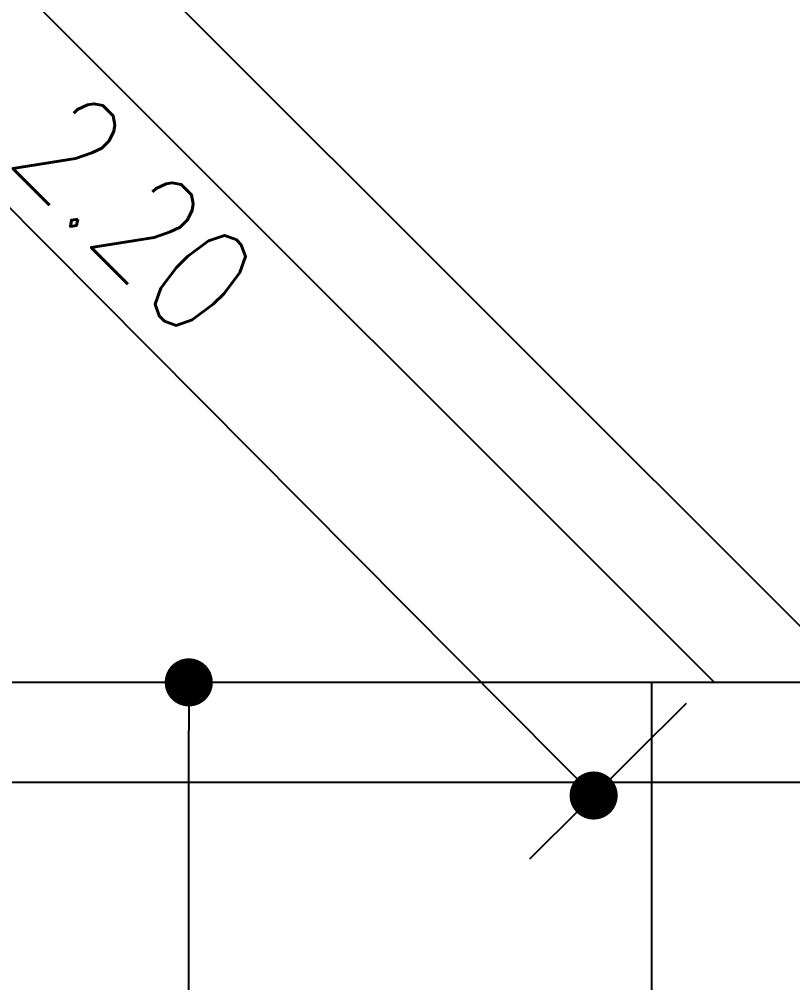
# Model space of a CAD drawing. Header units: millimetres. Extents: x 28448 to 57563, y -116865 to -58388.
# Drawn here: x 28800.235 to 28801.393, y -58461.524 to -58460.081 of the extents above; entities that cross this region are included whole.
import ezdxf

# ---------------------------------------------------------------- set-up
doc = ezdxf.new("R2010")
doc.units = ezdxf.units.MM
doc.header["$PDMODE"] = 35
doc.header["$PDSIZE"] = 0.5
doc.layers.get('DEFPOINTS').update_dxf_attribs({"color": 252, "lineweight": 5})
doc.layers.add('Proyecto de Pavimento', color=4, linetype='Continuous')
doc.styles.add('Angosta', font='romans.shx', dxfattribs={"width": 0.8})
doc.dimstyles.new('JC_1@100', dxfattribs={"dimscale": 0.9, "dimtxt": 0.18, "dimasz": 0.08, "dimexe": 0.15, "dimexo": 0.05, "dimgap": 0.05, "dimtad": 1, "dimzin": 1, "dimdsep": 46, "dimtxsty": 'Angosta', "dimblk1": 'DOT', "dimblk2": 'DOT', "dimsah": 1, "dimcen": 0.09, "dimclrd": 2, "dimclre": 1, "dimclrt": 3, "dimaunit": 1, "dimadec": 3, "dimazin": 0, "dimtfac": 1.8, "dimtmove": 2, "dimatfit": 3, "dimldrblk": 'DOT', "dimfxl": 0.15, "dimtolj": 1, "dimtzin": 0, "dimarcsym": 0})

# ---------------------------------------------------------------- blocks, each defined once
blk = doc.blocks.new('_Dot')
at = {"color": 0, "linetype": 'ByBlock', "lineweight": -2}
blk.add_line((-0.5, 0), (-1, 0), dxfattribs=at)
at = {"color": 0, "linetype": 'ByBlock', "const_width": 0.5}
blk.add_lwpolyline([(-0.25, 0, 1), (0.25, 0, 1)], format="xyb", close=True, dxfattribs=at)
blk = doc.blocks.new('*D522')
at = {"layer": 'DEFPOINTS', "color": 0, "transparency": 16777216}
for p in [(28800.4891, -58461.0738), (28801.2218, -58461.0738), (28801.2218, -58464.7317)]:
    blk.add_point(p, dxfattribs=at)
at = {"layer": 'Proyecto de Pavimento', "color": 1, "lineweight": -2, "transparency": 16777216}
for p, q in [((28801.1768, -58461.0738), (28800.3541, -58461.0738)), ((28801.1768, -58464.7317), (28800.3541, -58464.7317))]:
    blk.add_line(p, q, dxfattribs=at)
at = {"layer": 'Proyecto de Pavimento', "color": 2, "lineweight": -2, "transparency": 16777216}
blk.add_line((28800.4891, -58464.6597), (28800.4891, -58461.1458), dxfattribs=at)
at = {"layer": 'Proyecto de Pavimento', "color": 2, "lineweight": -2, "transparency": 16777216, "xscale": 0.072, "yscale": 0.072, "zscale": 0.072}
for p, rotation in [((28800.4891, -58461.0738), 90), ((28800.4891, -58464.7317), 270)]:
    blk.add_blockref('_Dot', p, dxfattribs=dict(at, rotation=rotation))
at = {"layer": 'Proyecto de Pavimento', "color": 3, "transparency": 16777216, "insert": (28800.3631, -58462.9028), "char_height": 0.162, "attachment_point": 5, "rotation": 90, "style": 'Angosta'}
blk.add_mtext('\\A1;3.66', dxfattribs=at)
blk = doc.blocks.new('*D710')
at = {"layer": 'DEFPOINTS', "color": 0, "transparency": 16777216}
for p in [(28799.7137, -58459.5115), (28801.2656, -58461.0738), (28801.0951, -58461.2432)]:
    blk.add_point(p, dxfattribs=at)
at = {"layer": 'Proyecto de Pavimento', "color": 1, "lineweight": -2, "transparency": 16777216}
for p, q in [((28799.6818, -58459.5432), (28799.4474, -58459.7761)), ((28801.2337, -58461.1055), (28800.9993, -58461.3383))]:
    blk.add_line(p, q, dxfattribs=at)
at = {"layer": 'Proyecto de Pavimento', "color": 2, "lineweight": -2, "transparency": 16777216}
blk.add_line((28799.5939, -58459.732), (28801.0443, -58461.1921), dxfattribs=at)
at = {"layer": 'Proyecto de Pavimento', "color": 2, "lineweight": -2, "transparency": 16777216, "xscale": 0.072, "yscale": 0.072, "zscale": 0.072}
for p, rotation in [((28799.5432, -58459.6809), 134.8085325343138), ((28801.0951, -58461.2432), 314.8085325343138)]:
    blk.add_blockref('_Dot', p, dxfattribs=dict(at, rotation=rotation))
at = {"layer": 'Proyecto de Pavimento', "color": 3, "transparency": 16777216, "insert": (28800.4085, -58460.3733), "char_height": 0.162, "attachment_point": 5, "rotation": 314.8085, "style": 'Angosta'}
blk.add_mtext('\\A1;2.20', dxfattribs=at)

msp = doc.modelspace()

# ---------------------------------------------------------------- linework, layer by layer
at = {"layer": 'Proyecto de Pavimento'}
for p, q in [((28799.7204, -58459.306), (28801.4882, -58461.0738)), ((28799.7208, -58459.5186), (28801.2761, -58461.0738)), ((28801.6995, -58461.0738), (28798.1772, -58461.0738)), ((28850.592, -58461.2238), (28790.9212, -58461.2238))]:
    msp.add_line(p, q, dxfattribs=at)
at = {"layer": 'Proyecto de Pavimento', "color": 3}
msp.add_lwpolyline([(28801.1818, -58461.0738), (28801.1818, -58468.3897)], dxfattribs=at)

# ---------------------------------------------------------------- dimensions: what is measured, and where the dimension line sits
at = {"layer": 'Proyecto de Pavimento'}
dim = msp.add_aligned_dim(p1=(28799.7137, -58459.5115), p2=(28801.2656, -58461.0738), distance=-0.2404, dimstyle='JC_1@100', dxfattribs=at)
dim.commit()
dim.dimension.update_dxf_attribs({"geometry": '*D710', "text_midpoint": (28800.4085, -58460.3733)})
dim = msp.add_linear_dim(base=(28800.4891, -58461.0738), p1=(28801.2218, -58464.7317), p2=(28801.2218, -58461.0738), angle=90, dimstyle='JC_1@100', dxfattribs=at)
dim.commit()
dim.dimension.update_dxf_attribs({"geometry": '*D522', "text_midpoint": (28800.3631, -58462.9028)})

doc.saveas('drawing.dxf')
